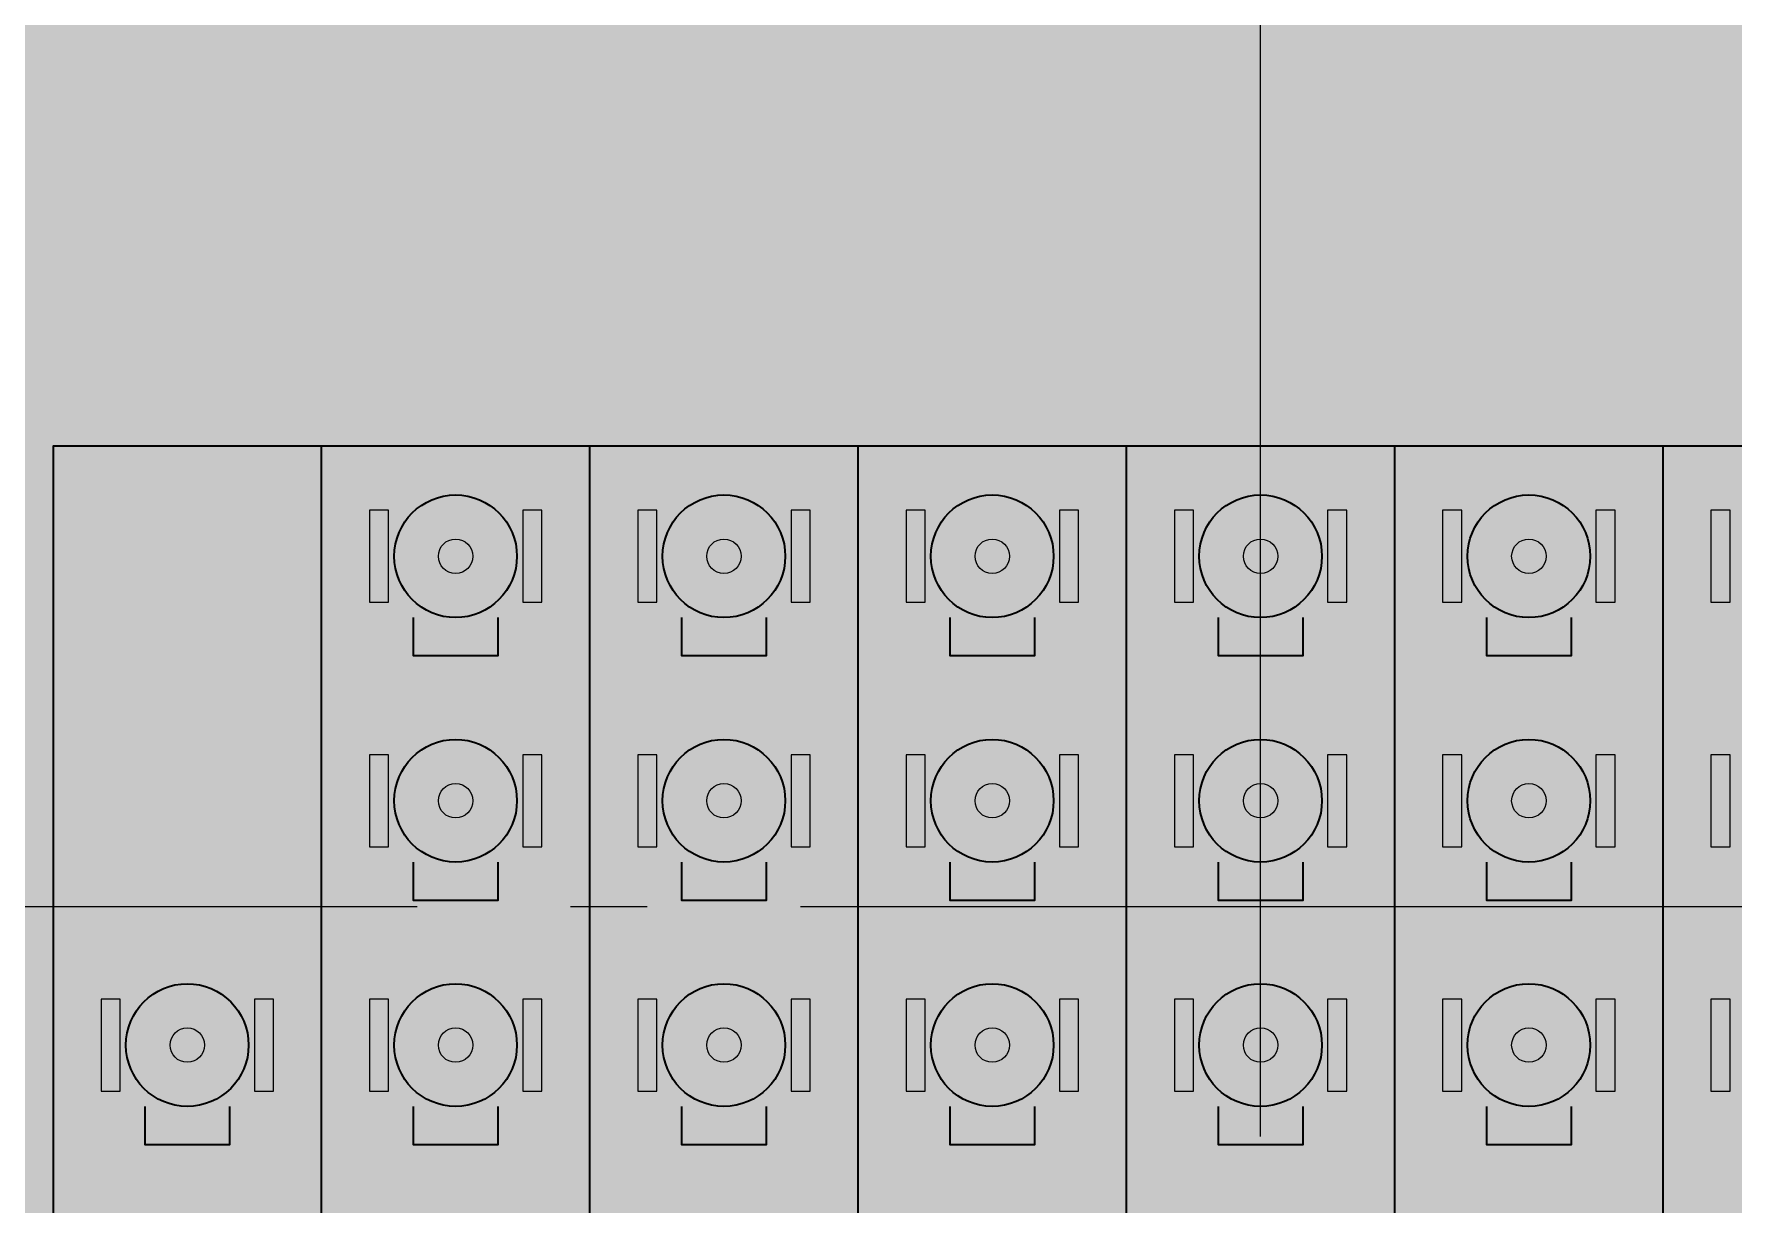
# Model space of a CAD drawing. Header units: millimetres. Extents: x 0 to 1189, y 0 to 841.
# Drawn here: x 422 to 444.16, y 408.62 to 423.88 of the extents above; entities that cross this region are included whole.
import ezdxf

# ---------------------------------------------------------------- set-up
doc = ezdxf.new("R2010")
doc.units = ezdxf.units.MM
doc.linetypes.add('IRAM-F-TRAZO-PUNTO', pattern=[20, 15, -2, 1, -2])
doc.layers.add('A-DEM-VE', color=3, linetype='CONTINUOUS', lineweight=35, true_color=0x00963c)
doc.layers.add('A-EQUIPO', color=30, linetype='CONTINUOUS', lineweight=35, true_color=0xe67800)
for name, color, linetype, lineweight in [('A-EJE', 1, 'IRAM-F-TRAZO-PUNTO', 18), ('A-EQUIPO-FINO', 8, 'CONTINUOUS', 13), ('A-EQUIPO-RELLENO', 9, 'CONTINUOUS', 13), ('A-RELLENO', 9, 'CONTINUOUS', 13)]:
    doc.layers.add(name, color=color, linetype=linetype, lineweight=lineweight)

msp = doc.modelspace()

# ---------------------------------------------------------------- hatches: boundary and pattern name
at = {"layer": 'A-EQUIPO-RELLENO', "true_color": 0xf0786e}
h = msp.add_hatch(color=7, dxfattribs=at)
h.dxf.hatch_style = 1
h.paths.add_polyline_path([(427.5, 417.866), (427.293, 417.838), (427.1, 417.758), (426.934, 417.631), (426.807, 417.466), (426.727, 417.273), (426.7, 417.066), (426.727, 416.859), (426.807, 416.666), (426.934, 416.5), (427.1, 416.373), (427.293, 416.293), (427.5, 416.266), (427.707, 416.293), (427.9, 416.373), (428.066, 416.5), (428.193, 416.666), (428.273, 416.859), (428.3, 417.066), (428.273, 417.273), (428.193, 417.466), (428.066, 417.631), (427.9, 417.758), (427.707, 417.838)])
h = msp.add_hatch(color=7, dxfattribs=at)
h.dxf.hatch_style = 1
h.paths.add_polyline_path([(431, 417.866), (430.793, 417.838), (430.6, 417.758), (430.434, 417.631), (430.307, 417.466), (430.227, 417.273), (430.2, 417.066), (430.227, 416.859), (430.307, 416.666), (430.434, 416.5), (430.6, 416.373), (430.793, 416.293), (431, 416.266), (431.207, 416.293), (431.4, 416.373), (431.566, 416.5), (431.693, 416.666), (431.773, 416.859), (431.8, 417.066), (431.773, 417.273), (431.693, 417.466), (431.566, 417.631), (431.4, 417.758), (431.207, 417.838)])
h = msp.add_hatch(color=7, dxfattribs=at)
h.dxf.hatch_style = 1
h.paths.add_polyline_path([(434.5, 417.866), (434.293, 417.838), (434.1, 417.758), (433.934, 417.631), (433.807, 417.466), (433.727, 417.273), (433.7, 417.066), (433.727, 416.859), (433.807, 416.666), (433.934, 416.5), (434.1, 416.373), (434.293, 416.293), (434.5, 416.266), (434.707, 416.293), (434.9, 416.373), (435.066, 416.5), (435.193, 416.666), (435.273, 416.859), (435.3, 417.066), (435.273, 417.273), (435.193, 417.466), (435.066, 417.631), (434.9, 417.758), (434.707, 417.838)])
h = msp.add_hatch(color=7, dxfattribs=at)
h.dxf.hatch_style = 1
h.paths.add_polyline_path([(438, 417.866), (437.793, 417.838), (437.6, 417.758), (437.434, 417.631), (437.307, 417.466), (437.227, 417.273), (437.2, 417.066), (437.227, 416.859), (437.307, 416.666), (437.434, 416.5), (437.6, 416.373), (437.793, 416.293), (438, 416.266), (438.207, 416.293), (438.4, 416.373), (438.566, 416.5), (438.693, 416.666), (438.773, 416.859), (438.8, 417.066), (438.773, 417.273), (438.693, 417.466), (438.566, 417.631), (438.4, 417.758), (438.207, 417.838)])
h = msp.add_hatch(color=7, dxfattribs=at)
h.dxf.hatch_style = 1
h.paths.add_polyline_path([(441.5, 417.866), (441.293, 417.838), (441.1, 417.758), (440.934, 417.631), (440.807, 417.466), (440.727, 417.273), (440.7, 417.066), (440.727, 416.859), (440.807, 416.666), (440.934, 416.5), (441.1, 416.373), (441.293, 416.293), (441.5, 416.266), (441.707, 416.293), (441.9, 416.373), (442.066, 416.5), (442.193, 416.666), (442.273, 416.859), (442.3, 417.066), (442.273, 417.273), (442.193, 417.466), (442.066, 417.631), (441.9, 417.758), (441.707, 417.838)])
at = {"layer": 'A-EQUIPO-RELLENO', "true_color": 0x969ba0}
h = msp.add_hatch(color=7, dxfattribs=at)
h.dxf.hatch_style = 1
h.paths.add_polyline_path([(426.625, 416.466), (426.625, 417.666), (426.375, 417.666), (426.375, 416.466)])
h = msp.add_hatch(color=7, dxfattribs=at)
h.dxf.hatch_style = 1
h.paths.add_polyline_path([(428.625, 416.466), (428.625, 417.666), (428.375, 417.666), (428.375, 416.466)])
h = msp.add_hatch(color=7, dxfattribs=at)
h.dxf.hatch_style = 1
h.paths.add_polyline_path([(430.125, 416.466), (430.125, 417.666), (429.875, 417.666), (429.875, 416.466)])
h = msp.add_hatch(color=7, dxfattribs=at)
h.dxf.hatch_style = 1
h.paths.add_polyline_path([(432.125, 416.466), (432.125, 417.666), (431.875, 417.666), (431.875, 416.466)])
h = msp.add_hatch(color=7, dxfattribs=at)
h.dxf.hatch_style = 1
h.paths.add_polyline_path([(433.625, 416.466), (433.625, 417.666), (433.375, 417.666), (433.375, 416.466)])
h = msp.add_hatch(color=7, dxfattribs=at)
h.dxf.hatch_style = 1
h.paths.add_polyline_path([(435.625, 416.466), (435.625, 417.666), (435.375, 417.666), (435.375, 416.466)])
h = msp.add_hatch(color=7, dxfattribs=at)
h.dxf.hatch_style = 1
h.paths.add_polyline_path([(437.125, 416.466), (437.125, 417.666), (436.875, 417.666), (436.875, 416.466)])
h = msp.add_hatch(color=7, dxfattribs=at)
h.dxf.hatch_style = 1
h.paths.add_polyline_path([(439.125, 416.466), (439.125, 417.666), (438.875, 417.666), (438.875, 416.466)])
h = msp.add_hatch(color=7, dxfattribs=at)
h.dxf.hatch_style = 1
h.paths.add_polyline_path([(440.625, 416.466), (440.625, 417.666), (440.375, 417.666), (440.375, 416.466)])
h = msp.add_hatch(color=7, dxfattribs=at)
h.dxf.hatch_style = 1
h.paths.add_polyline_path([(442.625, 416.466), (442.625, 417.666), (442.375, 417.666), (442.375, 416.466)])
h = msp.add_hatch(color=7, dxfattribs=at)
h.dxf.hatch_style = 1
h.paths.add_polyline_path([(444.125, 416.466), (444.125, 417.666), (443.875, 417.666), (443.875, 416.466)])
at = {"layer": 'A-EQUIPO-RELLENO', "true_color": 0xf0786e}
h = msp.add_hatch(color=7, dxfattribs=at)
h.dxf.hatch_style = 1
h.paths.add_polyline_path([(427.5, 414.678), (427.293, 414.651), (427.1, 414.571), (426.934, 414.444), (426.807, 414.278), (426.727, 414.085), (426.7, 413.878), (426.727, 413.671), (426.807, 413.478), (426.934, 413.312), (427.1, 413.185), (427.293, 413.105), (427.5, 413.078), (427.707, 413.105), (427.9, 413.185), (428.066, 413.312), (428.193, 413.478), (428.273, 413.671), (428.3, 413.878), (428.273, 414.085), (428.193, 414.278), (428.066, 414.444), (427.9, 414.571), (427.707, 414.651)])
h = msp.add_hatch(color=7, dxfattribs=at)
h.dxf.hatch_style = 1
h.paths.add_polyline_path([(431, 414.678), (430.793, 414.651), (430.6, 414.571), (430.434, 414.444), (430.307, 414.278), (430.227, 414.085), (430.2, 413.878), (430.227, 413.671), (430.307, 413.478), (430.434, 413.312), (430.6, 413.185), (430.793, 413.105), (431, 413.078), (431.207, 413.105), (431.4, 413.185), (431.566, 413.312), (431.693, 413.478), (431.773, 413.671), (431.8, 413.878), (431.773, 414.085), (431.693, 414.278), (431.566, 414.444), (431.4, 414.571), (431.207, 414.651)])
h = msp.add_hatch(color=7, dxfattribs=at)
h.dxf.hatch_style = 1
h.paths.add_polyline_path([(434.5, 414.678), (434.293, 414.651), (434.1, 414.571), (433.934, 414.444), (433.807, 414.278), (433.727, 414.085), (433.7, 413.878), (433.727, 413.671), (433.807, 413.478), (433.934, 413.312), (434.1, 413.185), (434.293, 413.105), (434.5, 413.078), (434.707, 413.105), (434.9, 413.185), (435.066, 413.312), (435.193, 413.478), (435.273, 413.671), (435.3, 413.878), (435.273, 414.085), (435.193, 414.278), (435.066, 414.444), (434.9, 414.571), (434.707, 414.651)])
h = msp.add_hatch(color=7, dxfattribs=at)
h.dxf.hatch_style = 1
h.paths.add_polyline_path([(438, 414.678), (437.793, 414.651), (437.6, 414.571), (437.434, 414.444), (437.307, 414.278), (437.227, 414.085), (437.2, 413.878), (437.227, 413.671), (437.307, 413.478), (437.434, 413.312), (437.6, 413.185), (437.793, 413.105), (438, 413.078), (438.207, 413.105), (438.4, 413.185), (438.566, 413.312), (438.693, 413.478), (438.773, 413.671), (438.8, 413.878), (438.773, 414.085), (438.693, 414.278), (438.566, 414.444), (438.4, 414.571), (438.207, 414.651)])
h = msp.add_hatch(color=7, dxfattribs=at)
h.dxf.hatch_style = 1
h.paths.add_polyline_path([(441.5, 414.678), (441.293, 414.651), (441.1, 414.571), (440.934, 414.444), (440.807, 414.278), (440.727, 414.085), (440.7, 413.878), (440.727, 413.671), (440.807, 413.478), (440.934, 413.312), (441.1, 413.185), (441.293, 413.105), (441.5, 413.078), (441.707, 413.105), (441.9, 413.185), (442.066, 413.312), (442.193, 413.478), (442.273, 413.671), (442.3, 413.878), (442.273, 414.085), (442.193, 414.278), (442.066, 414.444), (441.9, 414.571), (441.707, 414.651)])
at = {"layer": 'A-EQUIPO-RELLENO', "true_color": 0x969ba0}
h = msp.add_hatch(color=7, dxfattribs=at)
h.dxf.hatch_style = 1
h.paths.add_polyline_path([(426.625, 413.278), (426.625, 414.478), (426.375, 414.478), (426.375, 413.278)])
h = msp.add_hatch(color=7, dxfattribs=at)
h.dxf.hatch_style = 1
h.paths.add_polyline_path([(428.625, 413.278), (428.625, 414.478), (428.375, 414.478), (428.375, 413.278)])
h = msp.add_hatch(color=7, dxfattribs=at)
h.dxf.hatch_style = 1
h.paths.add_polyline_path([(430.125, 413.278), (430.125, 414.478), (429.875, 414.478), (429.875, 413.278)])
h = msp.add_hatch(color=7, dxfattribs=at)
h.dxf.hatch_style = 1
h.paths.add_polyline_path([(432.125, 413.278), (432.125, 414.478), (431.875, 414.478), (431.875, 413.278)])
h = msp.add_hatch(color=7, dxfattribs=at)
h.dxf.hatch_style = 1
h.paths.add_polyline_path([(433.625, 413.278), (433.625, 414.478), (433.375, 414.478), (433.375, 413.278)])
h = msp.add_hatch(color=7, dxfattribs=at)
h.dxf.hatch_style = 1
h.paths.add_polyline_path([(435.625, 413.278), (435.625, 414.478), (435.375, 414.478), (435.375, 413.278)])
h = msp.add_hatch(color=7, dxfattribs=at)
h.dxf.hatch_style = 1
h.paths.add_polyline_path([(437.125, 413.278), (437.125, 414.478), (436.875, 414.478), (436.875, 413.278)])
h = msp.add_hatch(color=7, dxfattribs=at)
h.dxf.hatch_style = 1
h.paths.add_polyline_path([(439.125, 413.278), (439.125, 414.478), (438.875, 414.478), (438.875, 413.278)])
h = msp.add_hatch(color=7, dxfattribs=at)
h.dxf.hatch_style = 1
h.paths.add_polyline_path([(440.625, 413.278), (440.625, 414.478), (440.375, 414.478), (440.375, 413.278)])
h = msp.add_hatch(color=7, dxfattribs=at)
h.dxf.hatch_style = 1
h.paths.add_polyline_path([(442.625, 413.278), (442.625, 414.478), (442.375, 414.478), (442.375, 413.278)])
h = msp.add_hatch(color=7, dxfattribs=at)
h.dxf.hatch_style = 1
h.paths.add_polyline_path([(444.125, 413.278), (444.125, 414.478), (443.875, 414.478), (443.875, 413.278)])
at = {"layer": 'A-EQUIPO-RELLENO', "true_color": 0xf0786e}
h = msp.add_hatch(color=7, dxfattribs=at)
h.dxf.hatch_style = 1
h.paths.add_polyline_path([(424, 411.491), (423.793, 411.463), (423.6, 411.383), (423.434, 411.256), (423.307, 411.091), (423.227, 410.898), (423.2, 410.691), (423.227, 410.484), (423.307, 410.291), (423.434, 410.125), (423.6, 409.998), (423.793, 409.918), (424, 409.891), (424.207, 409.918), (424.4, 409.998), (424.566, 410.125), (424.693, 410.291), (424.773, 410.484), (424.8, 410.691), (424.773, 410.898), (424.693, 411.091), (424.566, 411.256), (424.4, 411.383), (424.207, 411.463)])
h = msp.add_hatch(color=7, dxfattribs=at)
h.dxf.hatch_style = 1
h.paths.add_polyline_path([(427.5, 411.491), (427.293, 411.463), (427.1, 411.383), (426.934, 411.256), (426.807, 411.091), (426.727, 410.898), (426.7, 410.691), (426.727, 410.484), (426.807, 410.291), (426.934, 410.125), (427.1, 409.998), (427.293, 409.918), (427.5, 409.891), (427.707, 409.918), (427.9, 409.998), (428.066, 410.125), (428.193, 410.291), (428.273, 410.484), (428.3, 410.691), (428.273, 410.898), (428.193, 411.091), (428.066, 411.256), (427.9, 411.383), (427.707, 411.463)])
h = msp.add_hatch(color=7, dxfattribs=at)
h.dxf.hatch_style = 1
h.paths.add_polyline_path([(431, 411.491), (430.793, 411.463), (430.6, 411.383), (430.434, 411.256), (430.307, 411.091), (430.227, 410.898), (430.2, 410.691), (430.227, 410.484), (430.307, 410.291), (430.434, 410.125), (430.6, 409.998), (430.793, 409.918), (431, 409.891), (431.207, 409.918), (431.4, 409.998), (431.566, 410.125), (431.693, 410.291), (431.773, 410.484), (431.8, 410.691), (431.773, 410.898), (431.693, 411.091), (431.566, 411.256), (431.4, 411.383), (431.207, 411.463)])
h = msp.add_hatch(color=7, dxfattribs=at)
h.dxf.hatch_style = 1
h.paths.add_polyline_path([(434.5, 411.491), (434.293, 411.463), (434.1, 411.383), (433.934, 411.256), (433.807, 411.091), (433.727, 410.898), (433.7, 410.691), (433.727, 410.484), (433.807, 410.291), (433.934, 410.125), (434.1, 409.998), (434.293, 409.918), (434.5, 409.891), (434.707, 409.918), (434.9, 409.998), (435.066, 410.125), (435.193, 410.291), (435.273, 410.484), (435.3, 410.691), (435.273, 410.898), (435.193, 411.091), (435.066, 411.256), (434.9, 411.383), (434.707, 411.463)])
h = msp.add_hatch(color=7, dxfattribs=at)
h.dxf.hatch_style = 1
h.paths.add_polyline_path([(438, 411.491), (437.793, 411.463), (437.6, 411.383), (437.434, 411.256), (437.307, 411.091), (437.227, 410.898), (437.2, 410.691), (437.227, 410.484), (437.307, 410.291), (437.434, 410.125), (437.6, 409.998), (437.793, 409.918), (438, 409.891), (438.207, 409.918), (438.4, 409.998), (438.566, 410.125), (438.693, 410.291), (438.773, 410.484), (438.8, 410.691), (438.773, 410.898), (438.693, 411.091), (438.566, 411.256), (438.4, 411.383), (438.207, 411.463)])
h = msp.add_hatch(color=7, dxfattribs=at)
h.dxf.hatch_style = 1
h.paths.add_polyline_path([(441.5, 411.491), (441.293, 411.463), (441.1, 411.383), (440.934, 411.256), (440.807, 411.091), (440.727, 410.898), (440.7, 410.691), (440.727, 410.484), (440.807, 410.291), (440.934, 410.125), (441.1, 409.998), (441.293, 409.918), (441.5, 409.891), (441.707, 409.918), (441.9, 409.998), (442.066, 410.125), (442.193, 410.291), (442.273, 410.484), (442.3, 410.691), (442.273, 410.898), (442.193, 411.091), (442.066, 411.256), (441.9, 411.383), (441.707, 411.463)])
at = {"layer": 'A-EQUIPO-RELLENO', "true_color": 0x969ba0}
h = msp.add_hatch(color=7, dxfattribs=at)
h.dxf.hatch_style = 1
h.paths.add_polyline_path([(423.125, 410.091), (423.125, 411.291), (422.875, 411.291), (422.875, 410.091)])
h = msp.add_hatch(color=7, dxfattribs=at)
h.dxf.hatch_style = 1
h.paths.add_polyline_path([(425.125, 410.091), (425.125, 411.291), (424.875, 411.291), (424.875, 410.091)])
h = msp.add_hatch(color=7, dxfattribs=at)
h.dxf.hatch_style = 1
h.paths.add_polyline_path([(426.625, 410.091), (426.625, 411.291), (426.375, 411.291), (426.375, 410.091)])
h = msp.add_hatch(color=7, dxfattribs=at)
h.dxf.hatch_style = 1
h.paths.add_polyline_path([(428.625, 410.091), (428.625, 411.291), (428.375, 411.291), (428.375, 410.091)])
h = msp.add_hatch(color=7, dxfattribs=at)
h.dxf.hatch_style = 1
h.paths.add_polyline_path([(430.125, 410.091), (430.125, 411.291), (429.875, 411.291), (429.875, 410.091)])
h = msp.add_hatch(color=7, dxfattribs=at)
h.dxf.hatch_style = 1
h.paths.add_polyline_path([(432.125, 410.091), (432.125, 411.291), (431.875, 411.291), (431.875, 410.091)])
h = msp.add_hatch(color=7, dxfattribs=at)
h.dxf.hatch_style = 1
h.paths.add_polyline_path([(433.625, 410.091), (433.625, 411.291), (433.375, 411.291), (433.375, 410.091)])
h = msp.add_hatch(color=7, dxfattribs=at)
h.dxf.hatch_style = 1
h.paths.add_polyline_path([(435.625, 410.091), (435.625, 411.291), (435.375, 411.291), (435.375, 410.091)])
h = msp.add_hatch(color=7, dxfattribs=at)
h.dxf.hatch_style = 1
h.paths.add_polyline_path([(437.125, 410.091), (437.125, 411.291), (436.875, 411.291), (436.875, 410.091)])
h = msp.add_hatch(color=7, dxfattribs=at)
h.dxf.hatch_style = 1
h.paths.add_polyline_path([(439.125, 410.091), (439.125, 411.291), (438.875, 411.291), (438.875, 410.091)])
h = msp.add_hatch(color=7, dxfattribs=at)
h.dxf.hatch_style = 1
h.paths.add_polyline_path([(440.625, 410.091), (440.625, 411.291), (440.375, 411.291), (440.375, 410.091)])
h = msp.add_hatch(color=7, dxfattribs=at)
h.dxf.hatch_style = 1
h.paths.add_polyline_path([(442.625, 410.091), (442.625, 411.291), (442.375, 411.291), (442.375, 410.091)])
h = msp.add_hatch(color=7, dxfattribs=at)
h.dxf.hatch_style = 1
h.paths.add_polyline_path([(444.125, 410.091), (444.125, 411.291), (443.875, 411.291), (443.875, 410.091)])
at = {"layer": 'A-RELLENO', "true_color": 0xc8e8c8}
h = msp.add_hatch(color=7, dxfattribs=at)
h.dxf.hatch_style = 1
h.paths.add_polyline_path([(393.25, 384.5), (460.75, 384.5), (460.75, 424.25), (393.25, 424.25)])

# ---------------------------------------------------------------- linework, layer by layer
at = {"layer": 'A-DEM-VE'}
for p, q in [((425.75, 393), (425.75, 418.5)), ((429.25, 393), (429.25, 418.5)), ((432.75, 393), (432.75, 418.5)), ((436.25, 393), (436.25, 418.5)), ((439.75, 393), (439.75, 418.5)), ((443.25, 393), (443.25, 418.5))]:
    msp.add_line(p, q, dxfattribs=at)
msp.add_lwpolyline([(453.75, 393), (453.75, 418.5), (422.25, 418.5), (422.25, 393)], close=True, dxfattribs=at)
at = {"layer": 'A-EJE'}
for p, q in [((438, 369.5), (438, 622.5)), ((152, 412.5), (572, 412.5))]:
    msp.add_line(p, q, dxfattribs=at)
at = {"layer": 'A-EQUIPO'}
for points in [[(428.05, 416.266), (428.05, 415.766), (426.95, 415.766), (426.95, 416.266)], [(431.55, 416.266), (431.55, 415.766), (430.45, 415.766), (430.45, 416.266)], [(435.05, 416.266), (435.05, 415.766), (433.95, 415.766), (433.95, 416.266)], [(438.55, 416.266), (438.55, 415.766), (437.45, 415.766), (437.45, 416.266)], [(442.05, 416.266), (442.05, 415.766), (440.95, 415.766), (440.95, 416.266)], [(428.05, 413.078), (428.05, 412.578), (426.95, 412.578), (426.95, 413.078)], [(431.55, 413.078), (431.55, 412.578), (430.45, 412.578), (430.45, 413.078)], [(435.05, 413.078), (435.05, 412.578), (433.95, 412.578), (433.95, 413.078)], [(438.55, 413.078), (438.55, 412.578), (437.45, 412.578), (437.45, 413.078)], [(442.05, 413.078), (442.05, 412.578), (440.95, 412.578), (440.95, 413.078)], [(424.55, 409.891), (424.55, 409.391), (423.45, 409.391), (423.45, 409.891)], [(428.05, 409.891), (428.05, 409.391), (426.95, 409.391), (426.95, 409.891)], [(431.55, 409.891), (431.55, 409.391), (430.45, 409.391), (430.45, 409.891)], [(435.05, 409.891), (435.05, 409.391), (433.95, 409.391), (433.95, 409.891)], [(438.55, 409.891), (438.55, 409.391), (437.45, 409.391), (437.45, 409.891)], [(442.05, 409.891), (442.05, 409.391), (440.95, 409.391), (440.95, 409.891)]]:
    msp.add_lwpolyline(points, dxfattribs=at)
for centre in [(427.5, 417.066), (431, 417.066), (434.5, 417.066), (438, 417.066), (441.5, 417.066), (427.5, 413.878), (431, 413.878), (434.5, 413.878), (438, 413.878), (441.5, 413.878), (424, 410.691), (427.5, 410.691), (431, 410.691), (434.5, 410.691), (438, 410.691), (441.5, 410.691)]:
    msp.add_circle(centre, 0.8, dxfattribs=at)
at = {"layer": 'A-EQUIPO-FINO'}
for points in [[(426.625, 416.466), (426.625, 417.666), (426.375, 417.666), (426.375, 416.466)], [(428.625, 416.466), (428.625, 417.666), (428.375, 417.666), (428.375, 416.466)], [(430.125, 416.466), (430.125, 417.666), (429.875, 417.666), (429.875, 416.466)], [(432.125, 416.466), (432.125, 417.666), (431.875, 417.666), (431.875, 416.466)], [(433.625, 416.466), (433.625, 417.666), (433.375, 417.666), (433.375, 416.466)], [(435.625, 416.466), (435.625, 417.666), (435.375, 417.666), (435.375, 416.466)], [(437.125, 416.466), (437.125, 417.666), (436.875, 417.666), (436.875, 416.466)], [(439.125, 416.466), (439.125, 417.666), (438.875, 417.666), (438.875, 416.466)], [(440.625, 416.466), (440.625, 417.666), (440.375, 417.666), (440.375, 416.466)], [(442.625, 416.466), (442.625, 417.666), (442.375, 417.666), (442.375, 416.466)], [(444.125, 416.466), (444.125, 417.666), (443.875, 417.666), (443.875, 416.466)], [(426.625, 413.278), (426.625, 414.478), (426.375, 414.478), (426.375, 413.278)], [(428.625, 413.278), (428.625, 414.478), (428.375, 414.478), (428.375, 413.278)], [(430.125, 413.278), (430.125, 414.478), (429.875, 414.478), (429.875, 413.278)], [(432.125, 413.278), (432.125, 414.478), (431.875, 414.478), (431.875, 413.278)], [(433.625, 413.278), (433.625, 414.478), (433.375, 414.478), (433.375, 413.278)], [(435.625, 413.278), (435.625, 414.478), (435.375, 414.478), (435.375, 413.278)], [(437.125, 413.278), (437.125, 414.478), (436.875, 414.478), (436.875, 413.278)], [(439.125, 413.278), (439.125, 414.478), (438.875, 414.478), (438.875, 413.278)], [(440.625, 413.278), (440.625, 414.478), (440.375, 414.478), (440.375, 413.278)], [(442.625, 413.278), (442.625, 414.478), (442.375, 414.478), (442.375, 413.278)], [(444.125, 413.278), (444.125, 414.478), (443.875, 414.478), (443.875, 413.278)], [(423.125, 410.091), (423.125, 411.291), (422.875, 411.291), (422.875, 410.091)], [(425.125, 410.091), (425.125, 411.291), (424.875, 411.291), (424.875, 410.091)], [(426.625, 410.091), (426.625, 411.291), (426.375, 411.291), (426.375, 410.091)], [(428.625, 410.091), (428.625, 411.291), (428.375, 411.291), (428.375, 410.091)], [(430.125, 410.091), (430.125, 411.291), (429.875, 411.291), (429.875, 410.091)], [(432.125, 410.091), (432.125, 411.291), (431.875, 411.291), (431.875, 410.091)], [(433.625, 410.091), (433.625, 411.291), (433.375, 411.291), (433.375, 410.091)], [(435.625, 410.091), (435.625, 411.291), (435.375, 411.291), (435.375, 410.091)], [(437.125, 410.091), (437.125, 411.291), (436.875, 411.291), (436.875, 410.091)], [(439.125, 410.091), (439.125, 411.291), (438.875, 411.291), (438.875, 410.091)], [(440.625, 410.091), (440.625, 411.291), (440.375, 411.291), (440.375, 410.091)], [(442.625, 410.091), (442.625, 411.291), (442.375, 411.291), (442.375, 410.091)], [(444.125, 410.091), (444.125, 411.291), (443.875, 411.291), (443.875, 410.091)]]:
    msp.add_lwpolyline(points, close=True, dxfattribs=at)
for centre in [(427.5, 417.066), (431, 417.066), (434.5, 417.066), (438, 417.066), (441.5, 417.066), (427.5, 413.878), (431, 413.878), (434.5, 413.878), (438, 413.878), (441.5, 413.878), (424, 410.691), (427.5, 410.691), (431, 410.691), (434.5, 410.691), (438, 410.691), (441.5, 410.691)]:
    msp.add_circle(centre, 0.225, dxfattribs=at)

doc.saveas('drawing.dxf')
